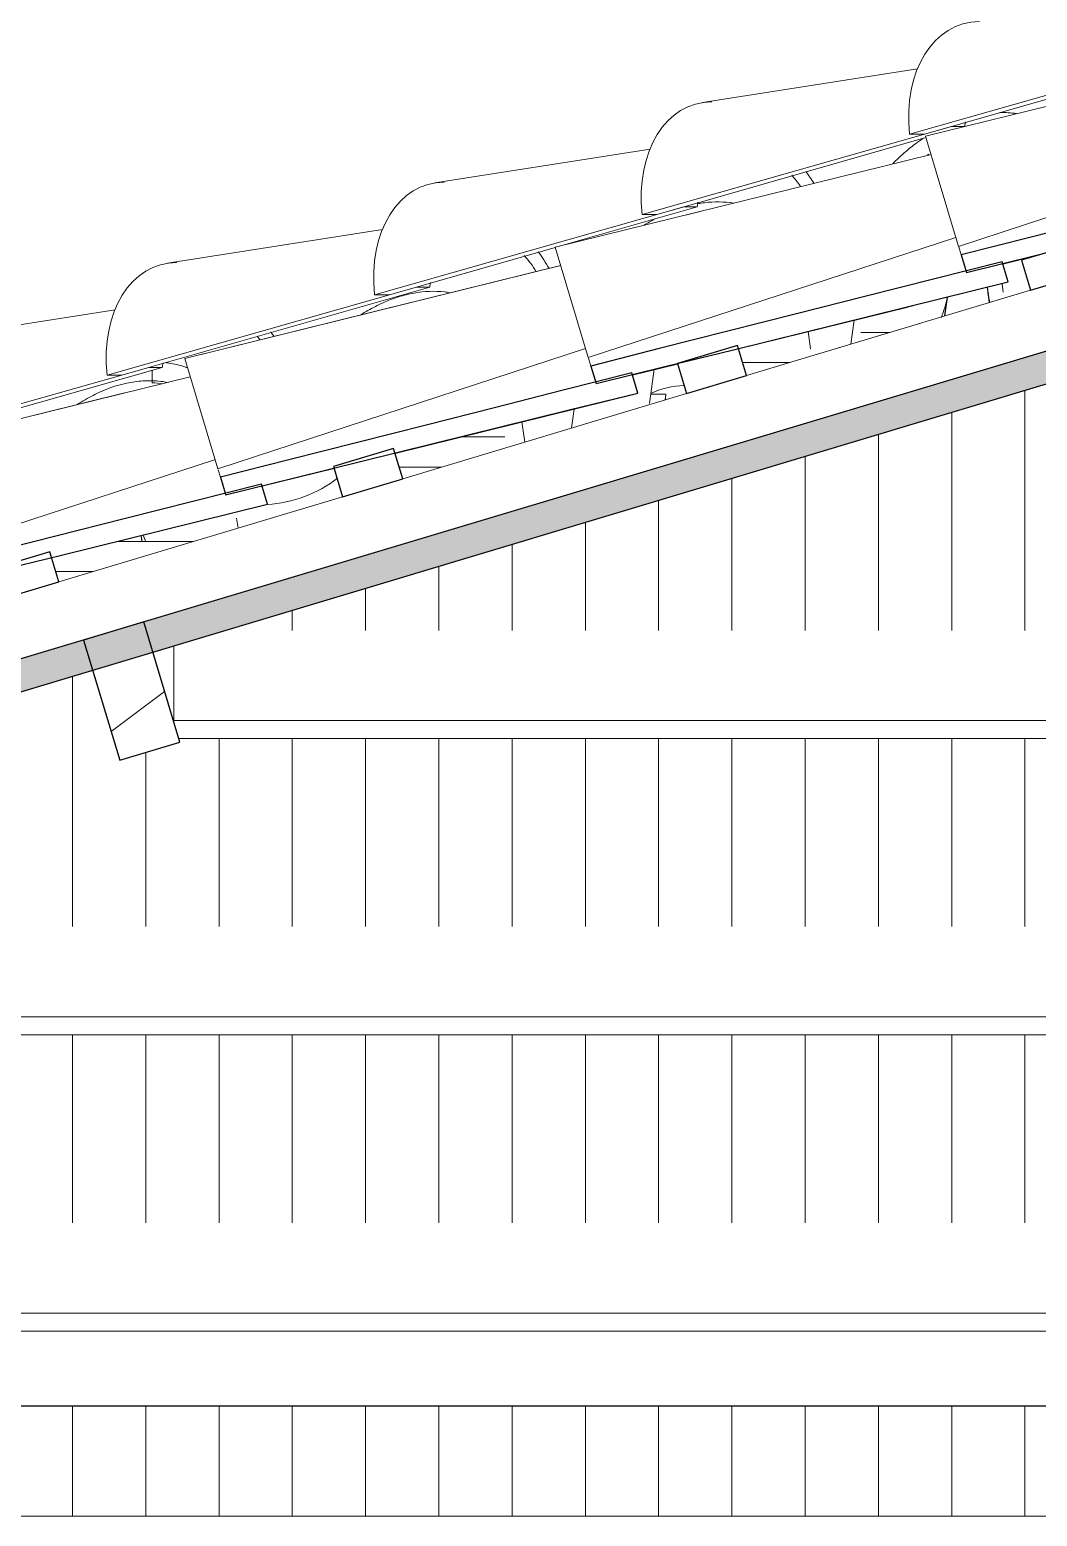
# Model space of a CAD drawing. Header units: millimetres. Extents: x -23755 to 62003, y -3000 to 6760.
# Drawn here: x 3887 to 4850, y 2575 to 3994 of the extents above; entities that cross this region are included whole.
import ezdxf

# ---------------------------------------------------------------- set-up
doc = ezdxf.new("R2010")
doc.units = ezdxf.units.MM
for name, color, linetype, lineweight in [('A-GENM', 13, 'Continuous', 9), ('A-GLAZ-CURT', 52, 'Continuous', 9), ('A-GLAZ-CWMG', 51, 'Continuous', 9), ('A-ROOF', 132, 'Continuous', 9), ('A-ROOF-PATT', 132, 'Continuous', 9), ('S-BEAM', 12, 'Continuous', 25)]:
    doc.layers.add(name, color=color, linetype=linetype, lineweight=lineweight)
pattern_1 = [(216.87, (-525.83, 2369.08), (761.9991, 508.00136), [127, -1143]), (206.565, (-373.43, 2292.88), (-254.0006, -253.9997), [283.981, -283.981]), (198.435, (-373.43, 2165.88), (-507.99976, -254.0006), [160.644, -642.575])]

# ---------------------------------------------------------------- blocks, each defined once
blk = doc.blocks.new('Viga de Madeira - Terça-4147622-B')
at = {"layer": 'S-BEAM'}
blk.add_line((-7244.6, 2680), (-11044.6, 2680), dxfattribs=at)
blk = doc.blocks.new('Rectangular Mullion - Ripa-3920001-B')
at = {"layer": 'A-GLAZ-CWMG'}
h = blk.add_hatch(dxfattribs=at)
h.set_pattern_fill('FP_16', color=256, style=0, pattern_type=2)
h.set_pattern_definition(pattern_1)
h.paths.add_polyline_path([(-9240.5, 3449.9), (-9183, 3467.2), (-9191.6, 3495.9), (-9249.1, 3478.7), (-9246.2, 3469.1)])
at = {"layer": 'A-GLAZ-CWMG', "lineweight": 25}
for p, q in [((-9191.6, 3495.9), (-9249.1, 3478.7)), ((-9183, 3467.2), (-9191.6, 3495.9)), ((-9249.1, 3478.7), (-9240.5, 3449.9)), ((-9240.5, 3449.9), (-9183, 3467.2))]:
    blk.add_line(p, q, dxfattribs=at)
blk = doc.blocks.new('Rectangular Mullion - Ripa-3920002-B')
at = {"layer": 'A-GLAZ-CWMG', "lineweight": 25}
for p, q in [((-8863.1, 3594.5), (-8920.5, 3577.2)), ((-8854.4, 3565.7), (-8863.1, 3594.5)), ((-8920.5, 3577.2), (-8911.9, 3548.5)), ((-8911.9, 3548.5), (-8854.4, 3565.7))]:
    blk.add_line(p, q, dxfattribs=at)
blk = doc.blocks.new('Rectangular Mullion - Ripa-3920003-B')
at = {"layer": 'A-GLAZ-CWMG'}
h = blk.add_hatch(dxfattribs=at)
h.set_pattern_fill('FP_16', color=256, style=0, pattern_type=2)
h.set_pattern_definition(pattern_1)
h.paths.add_polyline_path([(-8583.3, 3647.1), (-8525.9, 3664.3), (-8534.5, 3693), (-8592, 3675.8), (-8589.6, 3667.8)])
at = {"layer": 'A-GLAZ-CWMG', "lineweight": 25}
for p, q in [((-8534.5, 3693), (-8592, 3675.8)), ((-8525.9, 3664.3), (-8534.5, 3693)), ((-8592, 3675.8), (-8583.3, 3647.1)), ((-8583.3, 3647.1), (-8525.9, 3664.3))]:
    blk.add_line(p, q, dxfattribs=at)
blk = doc.blocks.new('Rectangular Mullion - Ripa-3920004-B')
at = {"layer": 'A-GLAZ-CWMG', "lineweight": 25}
for p, q in [((-8205.9, 3791.6), (-8263.4, 3774.4)), ((-8197.3, 3762.9), (-8205.9, 3791.6)), ((-8263.4, 3774.4), (-8254.8, 3745.6)), ((-8254.8, 3745.6), (-8197.3, 3762.9))]:
    blk.add_line(p, q, dxfattribs=at)
blk = doc.blocks.new('Rectangular Mullion - Ripa-3576557-B')
at = {"layer": 'A-GLAZ-CWMG'}
for p, q in [((-9126.4, 3505.8), (-9054.4, 3505.8)), ((-9150.2, 3477), (-9186, 3477))]:
    blk.add_line(p, q, dxfattribs=at)
blk = doc.blocks.new('Rectangular Mullion - Ripa-3576558-B')
at = {"layer": 'A-GLAZ-CWMG'}
for p, q in [((-8798.6, 3605.6), (-8756.9, 3605.6)), ((-8817.5, 3576.8), (-8857.8, 3576.8))]:
    blk.add_line(p, q, dxfattribs=at)
blk = doc.blocks.new('Rectangular Mullion - Ripa-3576559-B')
at = {"layer": 'A-GLAZ-CWMG'}
for p, q in [((-8416.8, 3705.4), (-8389, 3705.4)), ((-8484.8, 3676.6), (-8529.6, 3676.6))]:
    blk.add_line(p, q, dxfattribs=at)
blk = doc.blocks.new('Rectangular Mullion - Caibro-3576768-B')
at = {"layer": 'A-GLAZ-CWMG'}
for p, q in [((-8525.9, 3664.3), (-8254.8, 3745.6)), ((-8854.4, 3565.7), (-8583.3, 3647.1)), ((-9183, 3467.2), (-8911.9, 3548.5))]:
    blk.add_line(p, q, dxfattribs=at)
blk = doc.blocks.new('Rectangular Mullion - Terça-3920165-B')
at = {"layer": 'A-GLAZ-CWMG'}
h = blk.add_hatch(dxfattribs=at)
h.set_pattern_fill('FP_16', color=256, style=0, pattern_type=2)
h.set_pattern_definition(pattern_1)
h.paths.add_polyline_path([(-9124.8, 3296.7), (-9067.4, 3313.9), (-9101.9, 3428.9), (-9159.3, 3411.6), (-9126.9, 3303.5)])
at = {"layer": 'A-GLAZ-CWMG', "lineweight": 25}
for p, q in [((-9101.9, 3428.9), (-9159.3, 3411.6)), ((-9067.4, 3313.9), (-9101.9, 3428.9)), ((-9159.3, 3411.6), (-9124.8, 3296.7)), ((-9124.8, 3296.7), (-9067.4, 3313.9))]:
    blk.add_line(p, q, dxfattribs=at)
blk = doc.blocks.new('Rectangular Mullion - Terça-4037484-B')
at = {"layer": 'A-GLAZ-CWMG'}
for p, q in [((-7244.6, 2768.8), (-10909.4, 2768.8)), ((-10941.9, 2751.6), (-7244.6, 2751.6))]:
    blk.add_line(p, q, dxfattribs=at)
blk = doc.blocks.new('Rectangular Mullion - Terça-3920937-B')
at = {"layer": 'A-GLAZ-CWMG'}
for p, q in [((-7244.6, 3051.7), (-9991.5, 3051.7)), ((-9998.9, 3034.5), (-7244.6, 3034.5))]:
    blk.add_line(p, q, dxfattribs=at)
blk = doc.blocks.new('Rectangular Mullion - Terça-3576855-B')
at = {"layer": 'A-GLAZ-CWMG'}
for p, q in [((-9073.1, 3334.6), (-9073.1, 3406.2)), ((-9073.1, 3333.1), (-9073.1, 3334.6)), ((-7244.6, 3334.6), (-9073.1, 3334.6)), ((-9068.4, 3317.4), (-7244.6, 3317.4))]:
    blk.add_line(p, q, dxfattribs=at)
blk = doc.blocks.new('COLONIAL BASE - COLONIAL BASE-V216-B')
at = {"layer": 'A-GLAZ-CURT'}
for p, q in [((-9103.6, 3505.8), (-9104.3, 3511.2)), ((-9103.4, 3505.8), (-9104.2, 3511.2))]:
    blk.add_line(p, q, dxfattribs=at)
blk.add_ellipse((-8990.8, 3547.3), major_axis=(117.5, 0), ratio=0.957826, start_param=3.46307, end_param=3.522751, dxfattribs=at)
blk = doc.blocks.new('COLONIAL BASE - COLONIAL BASE-V217-B')
at = {"layer": 'A-GLAZ-CURT'}
blk.add_ellipse((-8581.2, 3573.2), major_axis=(85.3, 0), ratio=0.957826, start_param=1.622198, end_param=2.011988, dxfattribs=at)
blk = doc.blocks.new('COLONIAL BASE - COLONIAL BASE-V218-B')
at = {"layer": 'A-GLAZ-CURT'}
for p, q in [((-8617.4, 3646.3), (-8603, 3646.3)), ((-8603, 3646.3), (-8603.7, 3640.9))]:
    blk.add_line(p, q, dxfattribs=at)
blk.add_ellipse((-8720.3, 3653.5), major_axis=(117.5, 0), ratio=0.957826, start_param=6.171908, end_param=6.219312, dxfattribs=at)
blk = doc.blocks.new('COLONIAL BASE - COLONIAL BASE-V219-B')
at = {"layer": 'A-GLAZ-CURT'}
for p, q in [((-8293.8, 3734.1), (-8295.8, 3748.4)), ((-8294, 3734.1), (-8295.5, 3744.2))]:
    blk.add_line(p, q, dxfattribs=at)
blk.add_ellipse((-8179.1, 3759.6), major_axis=(117.5, 0), ratio=0.957826, start_param=3.242107, end_param=3.371002, dxfattribs=at)
blk = doc.blocks.new('COLONIAL BASE - COLONIAL BASE-V220-B')
at = {"layer": 'A-GLAZ-CURT'}
for p, q in [((-8334.2, 3739), (-8336.7, 3721.1)), ((-8334, 3739), (-8336.5, 3721.1)), ((-8693.3, 3614.1), (-8690.7, 3632.2))]:
    blk.add_line(p, q, dxfattribs=at)
blk.add_ellipse((-8449.7, 3759.6), major_axis=(117.5, 0), ratio=0.957826, start_param=5.920872, end_param=6.097075, dxfattribs=at)
blk = doc.blocks.new('COLONIAL BASE - COLONIAL BASE-V230-B')
at = {"layer": 'A-GLAZ-CURT'}
for p, q in [((-9057.4, 3663.1), (-9416.5, 3574.4)), ((-8983.6, 3540.9), (-9189.9, 3490)), ((-9248.2, 3475.6), (-9342.7, 3452.3))]:
    blk.add_line(p, q, dxfattribs=at)
blk = doc.blocks.new('COLONIAL BASE - COLONIAL BASE-V231-B')
at = {"layer": 'A-GLAZ-CURT'}
for p, q in [((-8703.5, 3769.2), (-9062.6, 3680.5)), ((-8629.8, 3647.1), (-8861.7, 3589.8)), ((-8920, 3575.4), (-8988.9, 3558.4))]:
    blk.add_line(p, q, dxfattribs=at)
blk = doc.blocks.new('COLONIAL BASE - COLONIAL BASE-V233-B')
at = {"layer": 'A-GLAZ-CURT'}
for p, q in [((-8349.7, 3875.4), (-8708.8, 3786.7)), ((-8275.9, 3753.3), (-8533.5, 3689.6)), ((-8591.8, 3675.2), (-8635, 3664.6))]:
    blk.add_line(p, q, dxfattribs=at)
blk = doc.blocks.new('COLONIAL BASE - COLONIAL BASE-V234-B')
at = {"layer": 'A-GLAZ-CURT'}
for p, q in [((-7995.8, 3981.5), (-8354.9, 3892.9)), ((-7930.1, 3857.4), (-8205.3, 3789.5)), ((-8249.3, 3778.6), (-8281.2, 3770.7))]:
    blk.add_line(p, q, dxfattribs=at)
blk = doc.blocks.new('COLONIAL BASE - COLONIAL BASE-V247-B')
at = {"layer": 'A-GLAZ-CURT'}
for p, q in [((-9057.4, 3663.1), (-9416.5, 3574.4)), ((-9034.2, 3583.8), (-9384.9, 3469)), ((-9416.5, 3574.4), (-9384.9, 3469)), ((-8983.6, 3540.9), (-9189.9, 3490)), ((-9248.2, 3475.6), (-9342.7, 3452.3))]:
    blk.add_line(p, q, dxfattribs=at)
blk = doc.blocks.new('COLONIAL BASE - COLONIAL BASE-V238-B')
at = {"layer": 'A-GLAZ-CURT', "lineweight": 25}
for p, q in [((-11460.6, 2798.2), (-11466.4, 2817.5)), ((-11859.4, 2717.9), (-11854.3, 2701.1))]:
    blk.add_line(p, q, dxfattribs=at)
at = {"layer": 'A-GLAZ-CURT'}
blk.add_line((-11861.6, 2725.5), (-11859.4, 2717.9), dxfattribs=at)
at = {"layer": 'A-GLAZ-CURT', "lineweight": 25, "flags": 128}
for points in [[(-11466.4, 2817.5), (-11531.9, 2800.9), (-11597.4, 2784.3), (-11662.9, 2767.7), (-11728.4, 2751.1), (-11793.9, 2734.5), (-11859.4, 2717.9)], [(-11854.3, 2701.1), (-11788.7, 2717.3), (-11723.1, 2733.5), (-11657.5, 2749.7), (-11591.9, 2765.8), (-11526.3, 2782), (-11460.6, 2798.2)]]:
    blk.add_lwpolyline(points, dxfattribs=at)
blk = doc.blocks.new('COLONIAL BASE - COLONIAL BASE-V248-B')
at = {"layer": 'A-GLAZ-CURT'}
for p, q in [((-8703.5, 3769.2), (-9062.6, 3680.5)), ((-9062.6, 3680.5), (-9031, 3575.2)), ((-8679.9, 3690), (-9031, 3575.2)), ((-8629.8, 3647.1), (-8861.7, 3589.8)), ((-8920, 3575.4), (-8988.9, 3558.4))]:
    blk.add_line(p, q, dxfattribs=at)
blk = doc.blocks.new('COLONIAL BASE - COLONIAL BASE-V249-B')
at = {"layer": 'A-GLAZ-CURT', "lineweight": 25}
for p, q in [((-8629.9, 3647.5), (-8635.6, 3666.7)), ((-9028.6, 3567.1), (-9024, 3551.9)), ((-9024, 3551.8), (-9023.6, 3550.3))]:
    blk.add_line(p, q, dxfattribs=at)
at = {"layer": 'A-GLAZ-CURT'}
blk.add_line((-9030.7, 3574.2), (-9028.6, 3567.1), dxfattribs=at)
at = {"layer": 'A-GLAZ-CURT', "lineweight": 25, "flags": 128}
for points in [[(-8635.6, 3666.7), (-8701.1, 3650.1), (-8766.6, 3633.5), (-8832.1, 3616.9), (-8897.6, 3600.3), (-8963.1, 3583.7), (-9028.6, 3567.1)], [(-9023.6, 3550.3), (-8957.9, 3566.5), (-8892.3, 3582.7), (-8826.7, 3598.9), (-8761.1, 3615.1), (-8695.5, 3631.3), (-8629.9, 3647.5)]]:
    blk.add_lwpolyline(points, dxfattribs=at)
blk = doc.blocks.new('COLONIAL BASE - COLONIAL BASE-V250-B')
at = {"layer": 'A-GLAZ-CURT'}
for p, q in [((-8349.7, 3875.4), (-8708.8, 3786.7)), ((-8326.1, 3796.2), (-8677.2, 3681.3)), ((-8708.8, 3786.7), (-8677.2, 3681.3)), ((-8275.9, 3753.3), (-8533.5, 3689.6)), ((-8591.8, 3675.2), (-8635, 3664.6))]:
    blk.add_line(p, q, dxfattribs=at)
blk = doc.blocks.new('COLONIAL BASE - COLONIAL BASE-V251-B')
at = {"layer": 'A-GLAZ-CURT', "lineweight": 25}
for p, q in [((-8276, 3753.6), (-8281.8, 3772.9)), ((-8674.8, 3673.3), (-8669.7, 3656.5))]:
    blk.add_line(p, q, dxfattribs=at)
at = {"layer": 'A-GLAZ-CURT'}
blk.add_line((-8677, 3680.7), (-8674.8, 3673.3), dxfattribs=at)
at = {"layer": 'A-GLAZ-CURT', "lineweight": 25, "flags": 128}
for points in [[(-8281.8, 3772.9), (-8347.3, 3756.3), (-8412.8, 3739.7), (-8478.3, 3723.1), (-8543.8, 3706.5), (-8609.3, 3689.9), (-8674.8, 3673.3)], [(-8669.7, 3656.5), (-8604.1, 3672.7), (-8538.5, 3688.8), (-8472.9, 3705), (-8407.3, 3721.2), (-8341.6, 3737.4), (-8276, 3753.6)]]:
    blk.add_lwpolyline(points, dxfattribs=at)
blk = doc.blocks.new('COLONIAL BASE - COLONIAL BASE-V252-B')
at = {"layer": 'A-GLAZ-CURT'}
for p, q in [((-7995.8, 3981.5), (-8354.9, 3892.9)), ((-8354.9, 3892.9), (-8323.3, 3787.5)), ((-7972.1, 3902.4), (-8323.3, 3787.5)), ((-7930.1, 3857.4), (-8205.3, 3789.5)), ((-8249.3, 3778.6), (-8281.2, 3770.7))]:
    blk.add_line(p, q, dxfattribs=at)
blk = doc.blocks.new('Colonial cumeeira - hip-4041825-B')
at = {"layer": 'A-GENM', "color": 55}
for p, q in [((-8370.3, 3894.6), (-8074.7, 3978.7)), ((-8342.3, 3898.6), (-8061.9, 3978.7)), ((-8568.1, 3924.9), (-8362.5, 3957.1)), ((-8625.8, 3818), (-8330.2, 3902)), ((-8596.8, 3822.2), (-8354.5, 3891.4)), ((-8356.1, 3894.6), (-8370.3, 3894.6)), ((-8330.2, 3902), (-8317.9, 3902)), ((-8823.6, 3848.2), (-8618.1, 3880.4)), ((-8881.4, 3741.3), (-8585.8, 3825.3)), ((-8704.8, 3787.7), (-8573, 3825.3)), ((-8585.8, 3825.3), (-8573, 3825.3)), ((-8611.6, 3818), (-8625.8, 3818)), ((-9079.2, 3771.5), (-8873.7, 3803.7)), ((-8857, 3744.2), (-8708.7, 3786.6)), ((-9136.9, 3664.6), (-8841.3, 3748.7)), ((-9111.5, 3667.8), (-8828.6, 3748.7)), ((-8841.3, 3748.7), (-8828.6, 3748.7)), ((-8867.2, 3741.3), (-8881.4, 3741.3)), ((-9334.7, 3694.9), (-9129.2, 3727.1)), ((-9392.5, 3588), (-9096.9, 3672)), ((-9366.3, 3591.4), (-9084.1, 3672)), ((-9122.8, 3664.6), (-9136.9, 3664.6)), ((-9122.8, 3664.6), (-9122.7, 3664.6)), ((-9096.9, 3672), (-9084.1, 3672))]:
    blk.add_line(p, q, dxfattribs=at)
for centre, major_axis, start_param, end_param in [((-8286.2, 3887.3), (-33.8, 112.5), 6.078575, 7.585498), ((-8541.8, 3810.6), (-33.8, 112.5), 6.078575, 7.585498), ((-8258.4, 3872.7), (-23.8, 79.5), 0.938757, 0.994578), ((-8797.4, 3734), (-33.8, 112.5), 6.078575, 7.585498), ((-8513.9, 3796), (-23.8, 79.5), 5.154031, 5.329398), ((-8513.9, 3796), (-28.7, 95.8), 5.067442, 5.209346), ((-8513.9, 3796), (-23.8, 79.5), 0.938757, 0.996269), ((-8769.5, 3719.3), (-23.8, 79.5), 5.082343, 5.329398), ((-8769.5, 3719.3), (-28.7, 95.8), 5.009062, 5.209346), ((-9052.9, 3657.3), (-33.8, 112.5), 6.078575, 7.585498), ((-8769.5, 3719.3), (-23.8, 79.5), 0.938757, 0.996269), ((-9025, 3642.7), (-28.7, 95.8), 5.156237, 5.209346), ((-9025, 3642.7), (-23.8, 79.5), 5.268114, 5.322387), ((-9025, 3642.7), (-23.8, 79.5), 0.938757, 0.996269)]:
    blk.add_ellipse(centre, major_axis=major_axis, ratio=0.691714, start_param=start_param, end_param=end_param, dxfattribs=at)

msp = doc.modelspace()

# ---------------------------------------------------------------- hatches: boundary and pattern name
at = {"layer": 'A-ROOF-PATT'}
msp.add_hatch(color=256, dxfattribs=at).paths.add_polyline_path([(1253.372, 2574.717), (1253.374, 2574.717), (5853.372, 3954.716), (5853.372, 3986.037), (1253.372, 2606.037)])
h = msp.add_hatch(dxfattribs=at)
h.set_pattern_fill('FP_17', color=256, style=0, pattern_type=2)
h.set_pattern_definition([(90, (13097.99, 1481.49), (-70, 4e-15), [])])
h.paths.add_polyline_path([(1253.372, 2574.716), (1853.372, 2574.717), (1853.372, 2754.716), (1253.374, 2574.717)])
h.paths.add_polyline_path([(2381.12, 2574.717), (5853.372, 2574.717), (5853.372, 2680), (2053.372, 2680), (2053.372, 2574.717), (2203.992, 2574.717)])
h.paths.add_polyline_path([(2071.147, 2793.716), (2118.434, 2793.716), (2107.282, 2830.889), (2053.372, 2814.716), (2053.372, 2793.716)])
h.paths.add_polyline_path([(5853.372, 2855.027), (5853.372, 3034.478), (3099.119, 3034.478), (3053.143, 3020.685), (3027.282, 3106.889), (2187.739, 2855.027), (5835.104, 2855.027)])
h.paths.add_polyline_path([(3178.193, 3137.923), (5853.372, 3137.923), (5853.372, 3317.374), (4029.578, 3317.374), (4030.613, 3313.926), (3973.143, 3296.685), (3947.282, 3382.889), (3130.727, 3137.923), (3133.911, 3137.923)])
h.paths.add_polyline_path([(4024.866, 3333.082), (4024.866, 3406.164), (4004.751, 3400.13), (4024.406, 3334.615)])
h.paths.add_polyline_path([(5657.977, 3420.819), (5853.372, 3420.819), (5853.372, 3600.27), (4967.853, 3600.27), (4967.853, 3689.061), (4924.751, 3676.13), (4950.613, 3589.926), (4893.143, 3572.685), (4867.282, 3658.889), (4073.715, 3420.819), (5613.695, 3420.819)])
h.paths.add_polyline_path([(5746.54, 3703.716), (5853.372, 3703.716), (5853.372, 3860.754), (5813.143, 3848.685), (5787.282, 3934.889), (5016.703, 3703.716), (5702.259, 3703.716)])
h.paths.add_polyline_path([(5853.372, 3923.395), (5853.372, 3954.716), (5844.751, 3952.13)])

# ---------------------------------------------------------------- linework, layer by layer
at = {"layer": 'A-GLAZ-CURT'}
for p, q in [((5102.144, 3981.533), (4743.055, 3892.853)), ((5068.691, 3973.271), (4743.055, 3892.853)), ((4748.297, 3875.379), (4389.209, 3786.699)), ((4711.944, 3866.573), (4711.912, 3866.547)), ((4745.985, 3875.567), (4745.985, 3874.206)), ((4515.048, 3817.776), (4527.586, 3820.873)), ((4848.665, 3778.588), (4816.833, 3770.727)), ((4848.665, 3778.588), (4816.833, 3770.727)), ((4394.451, 3769.225), (4035.363, 3680.545)), ((4817.211, 3743.723), (4816.118, 3751.794)), ((4252.734, 3734.227), (4035.363, 3680.545)), ((4726.426, 3729.632), (4564.528, 3689.649)), ((4630.889, 3706.138), (4633.213, 3689.57)), ((4671.661, 3694.166), (4674.876, 3717.092)), ((4040.605, 3663.071), (3681.517, 3574.391)), ((4004.219, 3657.288), (4004.219, 3669.243)), ((4506.207, 3675.247), (4462.987, 3664.573)), ((4483.856, 3670.172), (4479.442, 3637.569)), ((3977.901, 3647.586), (3681.517, 3574.391)), ((4454.73, 3643.765), (4236.331, 3589.83)), ((4357.496, 3619.982), (4360.197, 3600.727)), ((4178.01, 3575.427), (4109.141, 3558.419)), ((4177.827, 3575.382), (4109.15, 3558.421)), ((4114.383, 3540.945), (3908.134, 3490.01)), ((4084.906, 3528.098), (4086.247, 3518.542))]:
    msp.add_line(p, q, dxfattribs=at)
msp.add_ellipse((4107.15, 3653.49), major_axis=(117.5, 0), ratio=0.95782629, start_param=4.77283405, end_param=5.39379802, dxfattribs=at)
for points in [[(4814.003, 3915.412), (4819.368, 3915.512), (4824.675, 3915.205), (4829.889, 3914.462)], [(4744.643, 3874.662), (4745.089, 3874.967), (4745.537, 3875.269), (4745.985, 3875.567)], [(4474.252, 3807.83), (4477.638, 3809.988), (4481.051, 3811.988), (4484.484, 3813.831)], [(4723.774, 3729.007), (4726.507, 3729.619), (4729.217, 3730.323), (4731.9, 3731.117)], [(4014.415, 3656.279), (4011.068, 3656.832), (4007.672, 3657.17), (4004.219, 3657.288)], [(4452.999, 3643.35), (4453.578, 3643.485), (4454.156, 3643.623), (4454.733, 3643.765)], [(4175.987, 3574.943), (4176.602, 3575.084), (4177.215, 3575.23), (4177.827, 3575.382)]]:
    msp.add_open_spline(points, degree=3, dxfattribs=at)
for points, knots in [([(4711.912, 3866.547), (4715.358, 3870.106), (4722.368, 3876.826), (4732.002, 3884.646), (4738.132, 3888.979), (4740.553, 3890.597)], [-1, -1, -1, -1, -0.946428571, -0.892857143, -0.858279599, -0.858279599, -0.858279599, -0.858279599]), ([(4525.791, 3828.386), (4527.837, 3828.739), (4539.381, 3830.419), (4550.768, 3830.303), (4559.833, 3828.834)], [-0.443087186, -0.443087186, -0.443087186, -0.443087186, -0.421052632, -0.318561254, -0.318561254, -0.318561254, -0.318561254]), ([(4203.503, 3722.18), (4205.715, 3723.625), (4212.752, 3727.971), (4224.787, 3734.111), (4239.59, 3739.661), (4259.333, 3744.476), (4275.856, 3745.214), (4287.087, 3743.648), (4288.888, 3743.339)], [-0.636798511, -0.636798511, -0.636798511, -0.636798511, -0.611111111, -0.555555556, -0.5, -0.444444444, -0.333333333, -0.311922954, -0.311922954, -0.311922954, -0.311922954]), ([(4016.982, 3676.516), (4018.031, 3676.396), (4024.31, 3675.571), (4031.399, 3673.934), (4037.273, 3671.885), (4038.171, 3671.554)], [-0.888888889, -0.888888889, -0.888888889, -0.888888889, -0.861111111, -0.722222222, -0.69699886, -0.69699886, -0.69699886, -0.69699886]), ([(3932.711, 3636.491), (3933.322, 3636.901), (3938.865, 3640.555), (3954.525, 3649.437), (3974.994, 3656.571), (3995.261, 3659.415), (4008.364, 3659.31), (4016.299, 3658.194), (4019.33, 3657.59)], [-0.548022177, -0.548022177, -0.548022177, -0.548022177, -0.538461538, -0.461538462, -0.307692308, -0.230769231, -0.153846154, -0.105195075, -0.105195075, -0.105195075, -0.105195075])]:
    msp.add_open_spline(points, degree=3, knots=knots, dxfattribs=at)
at = {"layer": 'A-ROOF', "lineweight": 25}
for p, q in [((5853.372, 3986.037), (1253.372, 2606.037)), ((1253.372, 2574.716), (5853.372, 3954.716))]:
    msp.add_line(p, q, dxfattribs=at)
at = {"layer": 'A-ROOF'}
msp.add_line((2053.372, 2574.716), (5853.372, 2574.716), dxfattribs=at)

# ---------------------------------------------------------------- block references
at = {"layer": 'A-GENM', "color": 7}
msp.add_blockref('Colonial cumeeira - hip-4041825-B', (13097.992, 0), dxfattribs=at)
at = {"layer": 'A-GLAZ-CURT'}
for name, p in [('COLONIAL BASE - COLONIAL BASE-V234-B', (13097.992, 0)), ('COLONIAL BASE - COLONIAL BASE-V234-B', (13097.992, 0)), ('COLONIAL BASE - COLONIAL BASE-V234-B', (13097.992, 0)), ('COLONIAL BASE - COLONIAL BASE-V234-B', (13097.992, 0)), ('COLONIAL BASE - COLONIAL BASE-V234-B', (13097.992, 0)), ('COLONIAL BASE - COLONIAL BASE-V234-B', (13097.992, 0)), ('COLONIAL BASE - COLONIAL BASE-V234-B', (13097.992, 0)), ('COLONIAL BASE - COLONIAL BASE-V234-B', (13097.992, 0)), ('COLONIAL BASE - COLONIAL BASE-V234-B', (13097.992, 0)), ('COLONIAL BASE - COLONIAL BASE-V234-B', (13097.992, 0)), ('COLONIAL BASE - COLONIAL BASE-V234-B', (13097.992, 0)), ('COLONIAL BASE - COLONIAL BASE-V234-B', (13097.992, 0)), ('COLONIAL BASE - COLONIAL BASE-V234-B', (13097.992, 0)), ('COLONIAL BASE - COLONIAL BASE-V234-B', (13097.992, 0)), ('COLONIAL BASE - COLONIAL BASE-V234-B', (13097.992, 0)), ('COLONIAL BASE - COLONIAL BASE-V234-B', (13097.992, 0)), ('COLONIAL BASE - COLONIAL BASE-V234-B', (13097.992, 0)), ('COLONIAL BASE - COLONIAL BASE-V234-B', (13097.992, 0)), ('COLONIAL BASE - COLONIAL BASE-V234-B', (13097.992, 0)), ('COLONIAL BASE - COLONIAL BASE-V234-B', (13097.992, 0)), ('COLONIAL BASE - COLONIAL BASE-V234-B', (13097.992, 0)), ('COLONIAL BASE - COLONIAL BASE-V234-B', (13097.992, 0)), ('COLONIAL BASE - COLONIAL BASE-V234-B', (13097.992, 0)), ('COLONIAL BASE - COLONIAL BASE-V234-B', (13097.992, 0)), ('COLONIAL BASE - COLONIAL BASE-V234-B', (13097.992, 0)), ('COLONIAL BASE - COLONIAL BASE-V234-B', (13097.992, 0)), ('COLONIAL BASE - COLONIAL BASE-V234-B', (13097.992, 0)), ('COLONIAL BASE - COLONIAL BASE-V234-B', (13097.992, 0)), ('COLONIAL BASE - COLONIAL BASE-V252-B', (13097.992, 0)), ('COLONIAL BASE - COLONIAL BASE-V238-B', (16636.453, 1061.538)), ('COLONIAL BASE - COLONIAL BASE-V233-B', (13097.992, 0)), ('COLONIAL BASE - COLONIAL BASE-V233-B', (13097.992, 0)), ('COLONIAL BASE - COLONIAL BASE-V233-B', (13097.992, 0)), ('COLONIAL BASE - COLONIAL BASE-V233-B', (13097.992, 0)), ('COLONIAL BASE - COLONIAL BASE-V233-B', (13097.992, 0)), ('COLONIAL BASE - COLONIAL BASE-V233-B', (13097.992, 0)), ('COLONIAL BASE - COLONIAL BASE-V233-B', (13097.992, 0)), ('COLONIAL BASE - COLONIAL BASE-V233-B', (13097.992, 0)), ('COLONIAL BASE - COLONIAL BASE-V233-B', (13097.992, 0)), ('COLONIAL BASE - COLONIAL BASE-V233-B', (13097.992, 0)), ('COLONIAL BASE - COLONIAL BASE-V233-B', (13097.992, 0)), ('COLONIAL BASE - COLONIAL BASE-V233-B', (13097.992, 0)), ('COLONIAL BASE - COLONIAL BASE-V233-B', (13097.992, 0)), ('COLONIAL BASE - COLONIAL BASE-V233-B', (13097.992, 0)), ('COLONIAL BASE - COLONIAL BASE-V233-B', (13097.992, 0)), ('COLONIAL BASE - COLONIAL BASE-V233-B', (13097.992, 0)), ('COLONIAL BASE - COLONIAL BASE-V233-B', (13097.992, 0)), ('COLONIAL BASE - COLONIAL BASE-V233-B', (13097.992, 0)), ('COLONIAL BASE - COLONIAL BASE-V233-B', (13097.992, 0)), ('COLONIAL BASE - COLONIAL BASE-V233-B', (13097.992, 0)), ('COLONIAL BASE - COLONIAL BASE-V233-B', (13097.992, 0)), ('COLONIAL BASE - COLONIAL BASE-V233-B', (13097.992, 0)), ('COLONIAL BASE - COLONIAL BASE-V233-B', (13097.992, 0)), ('COLONIAL BASE - COLONIAL BASE-V233-B', (13097.992, 0)), ('COLONIAL BASE - COLONIAL BASE-V233-B', (13097.992, 0)), ('COLONIAL BASE - COLONIAL BASE-V233-B', (13097.992, 0)), ('COLONIAL BASE - COLONIAL BASE-V233-B', (13097.992, 0)), ('COLONIAL BASE - COLONIAL BASE-V233-B', (13097.992, 0)), ('COLONIAL BASE - COLONIAL BASE-V233-B', (13097.992, 0)), ('COLONIAL BASE - COLONIAL BASE-V233-B', (13097.992, 0)), ('COLONIAL BASE - COLONIAL BASE-V250-B', (13097.992, 0)), ('COLONIAL BASE - COLONIAL BASE-V231-B', (13097.992, 0)), ('COLONIAL BASE - COLONIAL BASE-V231-B', (13097.992, 0)), ('COLONIAL BASE - COLONIAL BASE-V231-B', (13097.992, 0)), ('COLONIAL BASE - COLONIAL BASE-V231-B', (13097.992, 0)), ('COLONIAL BASE - COLONIAL BASE-V231-B', (13097.992, 0)), ('COLONIAL BASE - COLONIAL BASE-V231-B', (13097.992, 0)), ('COLONIAL BASE - COLONIAL BASE-V231-B', (13097.992, 0)), ('COLONIAL BASE - COLONIAL BASE-V231-B', (13097.992, 0)), ('COLONIAL BASE - COLONIAL BASE-V231-B', (13097.992, 0)), ('COLONIAL BASE - COLONIAL BASE-V231-B', (13097.992, 0)), ('COLONIAL BASE - COLONIAL BASE-V231-B', (13097.992, 0)), ('COLONIAL BASE - COLONIAL BASE-V231-B', (13097.992, 0)), ('COLONIAL BASE - COLONIAL BASE-V231-B', (13097.992, 0)), ('COLONIAL BASE - COLONIAL BASE-V231-B', (13097.992, 0)), ('COLONIAL BASE - COLONIAL BASE-V231-B', (13097.992, 0)), ('COLONIAL BASE - COLONIAL BASE-V231-B', (13097.992, 0)), ('COLONIAL BASE - COLONIAL BASE-V231-B', (13097.992, 0)), ('COLONIAL BASE - COLONIAL BASE-V231-B', (13097.992, 0)), ('COLONIAL BASE - COLONIAL BASE-V231-B', (13097.992, 0)), ('COLONIAL BASE - COLONIAL BASE-V231-B', (13097.992, 0)), ('COLONIAL BASE - COLONIAL BASE-V231-B', (13097.992, 0)), ('COLONIAL BASE - COLONIAL BASE-V231-B', (13097.992, 0)), ('COLONIAL BASE - COLONIAL BASE-V231-B', (13097.992, 0)), ('COLONIAL BASE - COLONIAL BASE-V231-B', (13097.992, 0)), ('COLONIAL BASE - COLONIAL BASE-V231-B', (13097.992, 0)), ('COLONIAL BASE - COLONIAL BASE-V231-B', (13097.992, 0)), ('COLONIAL BASE - COLONIAL BASE-V231-B', (13097.992, 0)), ('COLONIAL BASE - COLONIAL BASE-V231-B', (13097.992, 0)), ('COLONIAL BASE - COLONIAL BASE-V231-B', (13097.992, 0)), ('COLONIAL BASE - COLONIAL BASE-V231-B', (13097.992, 0)), ('COLONIAL BASE - COLONIAL BASE-V231-B', (13097.992, 0)), ('COLONIAL BASE - COLONIAL BASE-V248-B', (13097.992, 0)), ('COLONIAL BASE - COLONIAL BASE-V251-B', (13097.992, 0)), ('COLONIAL BASE - COLONIAL BASE-V219-B', (13097.992, 0)), ('COLONIAL BASE - COLONIAL BASE-V220-B', (13097.992, 0)), ('COLONIAL BASE - COLONIAL BASE-V230-B', (13097.992, 0)), ('COLONIAL BASE - COLONIAL BASE-V230-B', (13097.992, 0)), ('COLONIAL BASE - COLONIAL BASE-V230-B', (13097.992, 0)), ('COLONIAL BASE - COLONIAL BASE-V230-B', (13097.992, 0)), ('COLONIAL BASE - COLONIAL BASE-V230-B', (13097.992, 0)), ('COLONIAL BASE - COLONIAL BASE-V230-B', (13097.992, 0)), ('COLONIAL BASE - COLONIAL BASE-V230-B', (13097.992, 0)), ('COLONIAL BASE - COLONIAL BASE-V230-B', (13097.992, 0)), ('COLONIAL BASE - COLONIAL BASE-V230-B', (13097.992, 0)), ('COLONIAL BASE - COLONIAL BASE-V230-B', (13097.992, 0)), ('COLONIAL BASE - COLONIAL BASE-V230-B', (13097.992, 0)), ('COLONIAL BASE - COLONIAL BASE-V230-B', (13097.992, 0)), ('COLONIAL BASE - COLONIAL BASE-V230-B', (13097.992, 0)), ('COLONIAL BASE - COLONIAL BASE-V230-B', (13097.992, 0)), ('COLONIAL BASE - COLONIAL BASE-V230-B', (13097.992, 0)), ('COLONIAL BASE - COLONIAL BASE-V230-B', (13097.992, 0)), ('COLONIAL BASE - COLONIAL BASE-V230-B', (13097.992, 0)), ('COLONIAL BASE - COLONIAL BASE-V230-B', (13097.992, 0)), ('COLONIAL BASE - COLONIAL BASE-V230-B', (13097.992, 0)), ('COLONIAL BASE - COLONIAL BASE-V230-B', (13097.992, 0)), ('COLONIAL BASE - COLONIAL BASE-V230-B', (13097.992, 0)), ('COLONIAL BASE - COLONIAL BASE-V230-B', (13097.992, 0)), ('COLONIAL BASE - COLONIAL BASE-V230-B', (13097.992, 0)), ('COLONIAL BASE - COLONIAL BASE-V230-B', (13097.992, 0)), ('COLONIAL BASE - COLONIAL BASE-V230-B', (13097.992, 0)), ('COLONIAL BASE - COLONIAL BASE-V230-B', (13097.992, 0)), ('COLONIAL BASE - COLONIAL BASE-V230-B', (13097.992, 0)), ('COLONIAL BASE - COLONIAL BASE-V230-B', (13097.992, 0)), ('COLONIAL BASE - COLONIAL BASE-V230-B', (13097.992, 0)), ('COLONIAL BASE - COLONIAL BASE-V230-B', (13097.992, 0)), ('COLONIAL BASE - COLONIAL BASE-V230-B', (13097.992, 0)), ('COLONIAL BASE - COLONIAL BASE-V230-B', (13097.992, 0)), ('COLONIAL BASE - COLONIAL BASE-V247-B', (13097.992, 0)), ('COLONIAL BASE - COLONIAL BASE-V249-B', (13097.992, 0)), ('COLONIAL BASE - COLONIAL BASE-V217-B', (13097.992, 0)), ('COLONIAL BASE - COLONIAL BASE-V218-B', (13097.992, 0)), ('COLONIAL BASE - COLONIAL BASE-V238-B', (15574.915, 743.077)), ('COLONIAL BASE - COLONIAL BASE-V216-B', (13097.992, 0))]:
    msp.add_blockref(name, p, dxfattribs=at)
at = {"layer": 'A-GLAZ-CWMG'}
for name in ['Rectangular Mullion - Caibro-3576768-B', 'Rectangular Mullion - Ripa-3920004-B', 'Rectangular Mullion - Ripa-3920003-B', 'Rectangular Mullion - Ripa-3576559-B', 'Rectangular Mullion - Ripa-3920002-B', 'Rectangular Mullion - Ripa-3576558-B', 'Rectangular Mullion - Ripa-3920001-B', 'Rectangular Mullion - Ripa-3576557-B', 'Rectangular Mullion - Terça-3920165-B', 'Rectangular Mullion - Terça-3576855-B', 'Rectangular Mullion - Terça-3920937-B', 'Rectangular Mullion - Terça-4037484-B']:
    msp.add_blockref(name, (13097.992, 0), dxfattribs=at)
at = {"layer": 'S-BEAM'}
msp.add_blockref('Viga de Madeira - Terça-4147622-B', (13097.992, 0), dxfattribs=at)

doc.saveas('drawing.dxf')
